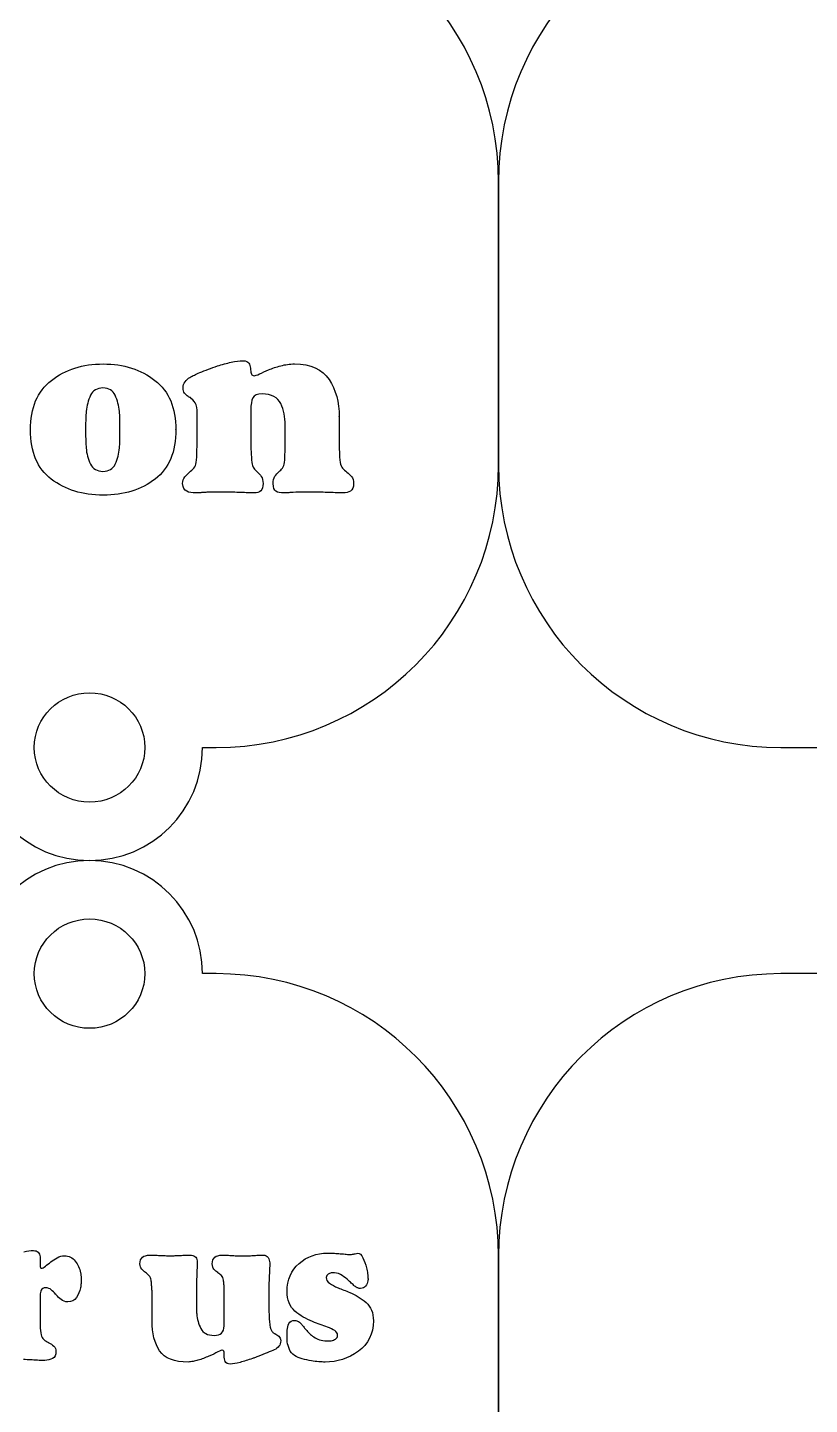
# Model space of a CAD drawing. Extents: x 0 to 771, y 958 to 1701.
# Drawn here: x 123 to 201.4, y 1107.5 to 1245.6 of the extents above; entities that cross this region are included whole.
import ezdxf

# ---------------------------------------------------------------- set-up
doc = ezdxf.new("R2010")
doc.units = 0
doc.layers.add('H0114_Printing', color=7, linetype='CONTINUOUS')

msp = doc.modelspace()

# ---------------------------------------------------------------- linework, layer by layer
at = {"layer": 'H0114_Printing', "color": 1}
for points in [[(170.203596, 1230.131669), (170.203596, 1201.74867)], [(170.203796, 1201.74867), (170.203796, 1230.131669)], [(140.517796, 1173.420671), (141.875796, 1173.420671)], [(198.531595, 1173.420671), (204.262595, 1173.420671)], [(141.875796, 1150.743171), (140.517796, 1150.743171)], [(204.262595, 1150.743171), (198.531595, 1150.743171)], [(170.203596, 1122.415172), (170.203596, 1094.032173)], [(170.203796, 1094.032173), (170.203796, 1122.415172)]]:
    msp.add_lwpolyline(points, dxfattribs=at)
at = {"layer": 'H0114_Printing', "color": 4}
for points in [[(145.336196, 1211.44187), (145.336196, 1211.35787), (145.336196, 1211.27387)], [(139.965197, 1204.10487), (139.965197, 1206.63987), (139.989197, 1206.88187)], [(145.361196, 1207.29487), (145.361196, 1206.61887), (145.361196, 1204.13087)], [(128.788697, 1205.85417), (128.788697, 1204.72217)], [(132.232697, 1204.69817), (132.232697, 1205.30017), (132.232697, 1205.87817)], [(137.845697, 1205.27617), (137.845697, 1205.30017)], [(148.805196, 1204.10687), (148.805196, 1205.74887)], [(154.225196, 1206.61387), (154.225196, 1204.12787)], [(154.225196, 1206.58987), (154.225196, 1206.61387)], [(155.253596, 1122.577472), (155.383596, 1122.577472), (155.473596, 1122.577472)], [(124.213697, 1122.337572), (124.213697, 1121.497572), (124.213697, 1121.447572), (124.213697, 1121.417572)], [(147.253696, 1121.757172), (147.253696, 1121.727172), (147.253696, 1121.697172)], [(142.053696, 1120.757172), (142.053696, 1120.777172), (142.033696, 1120.777172)], [(153.753596, 1120.757472), (153.583596, 1120.757472)], [(157.113596, 1120.177472), (157.113596, 1120.047472)], [(157.113596, 1120.157472), (157.113596, 1120.177472)], [(124.213697, 1118.517572), (124.213697, 1118.387572), (124.213697, 1118.257572), (124.213697, 1118.277572)], [(135.453697, 1115.937172), (135.453697, 1118.317172), (135.453697, 1118.727172)], [(139.913697, 1119.557172), (139.913697, 1117.397172), (139.913697, 1117.007172)], [(142.673696, 1115.437172), (142.693696, 1116.257172), (142.693696, 1118.317172), (142.693696, 1118.727172), (142.693696, 1119.157172)], [(147.173696, 1119.357172), (147.173696, 1117.657172), (147.173696, 1117.067172)], [(147.173696, 1119.337172), (147.173696, 1119.357172)], [(124.213697, 1118.277572), (124.213697, 1116.291572)], [(148.993596, 1114.557472), (148.993596, 1114.767472)], [(125.063697, 1113.740572), (125.093697, 1113.740572)], [(124.693697, 1111.957572), (124.663697, 1111.957572), (124.633697, 1111.957572)], [(142.693696, 1112.457172), (142.693696, 1112.527172), (142.693696, 1112.597172), (142.693696, 1112.637172), (142.693696, 1112.677172)]]:
    msp.add_lwpolyline(points, dxfattribs=at)
at = {"layer": 'H0114_Printing', "color": 1}
for points in [[(129.178797, 1167.940671)], [(141.875796, 1150.743171)], [(129.178797, 1145.263171)]]:
    msp.add_lwpolyline(points, close=True, dxfattribs=at)
for points in [[(170.203796, 1230.131669), (170.203796, 1245.776669), (157.520796, 1258.459669), (141.875796, 1258.459669)], [(198.531595, 1258.459669), (182.886595, 1258.459669), (170.203596, 1245.776669), (170.203596, 1230.131669)], [(141.875796, 1173.420671), (157.520796, 1173.420671), (170.203796, 1186.10367), (170.203796, 1201.74867)], [(170.203596, 1201.74867), (170.203596, 1186.10367), (182.886595, 1173.420671), (198.531595, 1173.420671)], [(123.634797, 1173.420671), (123.634797, 1176.447671), (126.116797, 1178.900671), (129.178797, 1178.900671)], [(129.178797, 1178.900671), (132.240797, 1178.900671), (134.722797, 1176.447671), (134.722797, 1173.420671)], [(117.839797, 1173.420671), (117.839797, 1167.158671), (122.916797, 1162.081671), (129.178797, 1162.081671)], [(129.178797, 1167.940671), (126.116797, 1167.940671), (123.634797, 1170.393671), (123.634797, 1173.420671)], [(134.722797, 1173.420671), (134.722797, 1170.393671), (132.240797, 1167.940671), (129.178797, 1167.940671)], [(129.178797, 1162.081671), (135.440797, 1162.081671), (140.517796, 1167.158671), (140.517796, 1173.420671)], [(129.178797, 1162.082171), (122.916797, 1162.082171), (117.839797, 1157.006171), (117.839797, 1150.743171)], [(140.517796, 1150.743171), (140.517796, 1157.006171), (135.440797, 1162.082171), (129.178797, 1162.082171)], [(123.634797, 1150.743171), (123.634797, 1153.770171), (126.116797, 1156.224171), (129.178797, 1156.224171)], [(129.178797, 1156.224171), (132.240797, 1156.224171), (134.722797, 1153.770171), (134.722797, 1150.743171)], [(129.178797, 1145.263171), (126.116797, 1145.263171), (123.634797, 1147.717171), (123.634797, 1150.743171)], [(134.722797, 1150.743171), (134.722797, 1147.717171), (132.240797, 1145.263171), (129.178797, 1145.263171)], [(170.203796, 1122.415172), (170.203796, 1138.060172), (157.520796, 1150.743171), (141.875796, 1150.743171)], [(198.531595, 1150.743171), (182.886595, 1150.743171), (170.203596, 1138.060172), (170.203596, 1122.415172)]]:
    msp.add_open_spline(points, degree=3, dxfattribs=at)
at = {"layer": 'H0114_Printing', "color": 4}
for points in [[(125.355697, 1210.22617), (126.760697, 1211.32617), (128.491697, 1211.87617), (130.546697, 1211.87617)], [(130.546697, 1211.87617), (132.601697, 1211.87617), (134.332697, 1211.32617), (135.737697, 1210.22617)], [(139.700197, 1210.76787), (139.860197, 1210.84787), (140.037196, 1210.92787), (140.230196, 1211.00887)], [(140.230196, 1211.00887), (140.503196, 1211.12087), (140.792196, 1211.23387), (141.097196, 1211.34587)], [(141.097196, 1211.34587), (141.402196, 1211.45787), (141.707196, 1211.57087), (142.013196, 1211.68287)], [(142.013196, 1211.68287), (142.478196, 1211.82787), (142.936196, 1211.94887), (143.385196, 1212.04387)], [(143.385196, 1212.04387), (143.835196, 1212.14087), (144.229196, 1212.18887), (144.566196, 1212.18887)], [(144.566196, 1212.18887), (144.871196, 1212.18887), (145.068196, 1212.11287), (145.156196, 1211.95987)], [(145.156196, 1211.95987), (145.244196, 1211.80687), (145.304196, 1211.63487), (145.336196, 1211.44187)], [(145.336196, 1211.27387), (145.352196, 1211.11287), (145.381196, 1210.97587), (145.421196, 1210.86387)], [(145.421196, 1210.86387), (145.461196, 1210.75187), (145.554196, 1210.69587), (145.698196, 1210.69587)], [(145.698196, 1210.69587), (145.794196, 1210.69587), (145.971196, 1210.75587), (146.228196, 1210.87587)], [(146.228196, 1210.87587), (146.484196, 1210.99687), (146.790196, 1211.13687), (147.143196, 1211.29787)], [(147.143196, 1211.29787), (147.512196, 1211.44187), (147.918196, 1211.57487), (148.360196, 1211.69487)], [(148.360196, 1211.69487), (148.801196, 1211.81587), (149.263196, 1211.87587), (149.745196, 1211.87587)], [(149.745196, 1211.87587), (151.367196, 1211.87587), (152.519196, 1211.35687), (153.202196, 1210.31887)], [(123.247697, 1205.27617), (123.247697, 1207.47517), (123.950697, 1209.12517), (125.355697, 1210.22617)], [(130.522697, 1209.46717), (129.928697, 1209.46717), (129.514697, 1209.22217), (129.282697, 1208.73217)], [(131.750697, 1208.73217), (131.526697, 1209.22217), (131.116697, 1209.46717), (130.522697, 1209.46717)], [(135.737697, 1210.22617), (137.142697, 1209.12517), (137.845697, 1207.47517), (137.845697, 1205.27617)], [(138.567197, 1209.46487), (138.567197, 1209.70587), (138.632197, 1209.91587), (138.760197, 1210.09287)], [(138.712197, 1208.94587), (138.616197, 1209.06587), (138.567197, 1209.23887), (138.567197, 1209.46487)], [(138.760197, 1210.09287), (138.889197, 1210.26987), (139.050197, 1210.41387), (139.242197, 1210.52687)], [(139.242197, 1210.52687), (139.387197, 1210.60687), (139.539197, 1210.68787), (139.700197, 1210.76787)], [(153.202196, 1210.31887), (153.884196, 1209.28087), (154.225196, 1208.03787), (154.225196, 1206.58987)], [(129.282697, 1208.73217), (129.049697, 1208.24217), (128.900697, 1207.70117), (128.836697, 1207.10717)], [(132.184697, 1207.10717), (132.120697, 1207.70117), (131.975697, 1208.24217), (131.750697, 1208.73217)], [(139.074197, 1208.61987), (138.929197, 1208.71587), (138.809197, 1208.82487), (138.712197, 1208.94587)], [(139.170197, 1208.55887), (139.137197, 1208.58287), (139.106197, 1208.60387), (139.074197, 1208.61987)], [(139.290197, 1208.49887), (139.242197, 1208.51487), (139.202197, 1208.53487), (139.170197, 1208.55887)], [(139.772197, 1207.96787), (139.628197, 1208.19287), (139.467197, 1208.37087), (139.290197, 1208.49887)], [(145.554196, 1208.46587), (145.425196, 1208.20087), (145.361196, 1207.80987), (145.361196, 1207.29487)], [(146.493196, 1208.86487), (145.995196, 1208.86487), (145.682196, 1208.73187), (145.554196, 1208.46587)], [(148.360196, 1207.89887), (148.062196, 1208.54287), (147.440196, 1208.86487), (146.493196, 1208.86487)], [(128.836697, 1207.10717), (128.820697, 1206.88117), (128.808697, 1206.66417), (128.800697, 1206.45617)], [(132.220697, 1206.45617), (132.212697, 1206.66417), (132.200697, 1206.88117), (132.184697, 1207.10717)], [(139.989197, 1206.88187), (139.989197, 1207.38087), (139.917197, 1207.74287), (139.772197, 1207.96787)], [(148.805196, 1205.74887), (148.805196, 1206.53787), (148.657196, 1207.25387), (148.360196, 1207.89887)], [(128.800697, 1206.45617), (128.792697, 1206.24717), (128.788697, 1206.04617), (128.788697, 1205.85417)], [(132.232697, 1205.87817), (132.232697, 1206.05417), (132.228697, 1206.24717), (132.220697, 1206.45617)], [(137.845697, 1205.30017), (137.845697, 1203.06717), (137.150697, 1201.41317), (135.761697, 1200.33717)], [(125.343697, 1200.32517), (123.946697, 1201.39317), (123.247697, 1203.04317), (123.247697, 1205.27617)], [(128.788697, 1204.72217), (128.788697, 1204.51217), (128.792697, 1204.30417), (128.800697, 1204.09517)], [(128.800697, 1204.09517), (128.808697, 1203.88617), (128.820697, 1203.67717), (128.836697, 1203.46917)], [(132.184697, 1203.46917), (132.200697, 1203.67717), (132.212697, 1203.88617), (132.220697, 1204.09517)], [(132.220697, 1204.09517), (132.228697, 1204.30417), (132.232697, 1204.50517), (132.232697, 1204.69817)], [(139.953197, 1203.05487), (139.961197, 1203.40087), (139.965197, 1203.74987), (139.965197, 1204.10487)], [(145.361196, 1204.13087), (145.361196, 1203.75987), (145.369196, 1203.40187), (145.385196, 1203.05587)], [(148.793196, 1203.05587), (148.801196, 1203.40187), (148.805196, 1203.75187), (148.805196, 1204.10687)], [(154.225196, 1204.12787), (154.225196, 1203.75787), (154.229196, 1203.39987), (154.237196, 1203.05387)], [(128.836697, 1203.46917), (128.884697, 1202.87517), (129.029697, 1202.33217), (129.269697, 1201.84317)], [(131.763697, 1201.84317), (131.995697, 1202.33217), (132.136697, 1202.87517), (132.184697, 1203.46917)], [(139.868197, 1202.00387), (139.917197, 1202.35887), (139.945197, 1202.70787), (139.953197, 1203.05487)], [(145.385196, 1203.05587), (145.401196, 1202.70987), (145.425196, 1202.35987), (145.457196, 1202.00587)], [(148.733196, 1202.00587), (148.765196, 1202.35987), (148.785196, 1202.70987), (148.793196, 1203.05587)], [(154.237196, 1203.05387), (154.245196, 1202.70787), (154.273196, 1202.35787), (154.321196, 1202.00387)], [(129.269697, 1201.84317), (129.510697, 1201.35317), (129.928697, 1201.10817), (130.522697, 1201.10817)], [(130.522697, 1201.10817), (131.116697, 1201.10817), (131.530697, 1201.35317), (131.763697, 1201.84317)], [(139.194197, 1201.01487), (139.354197, 1201.14287), (139.503197, 1201.28387), (139.640197, 1201.43687)], [(139.640197, 1201.43687), (139.776197, 1201.58987), (139.852197, 1201.77887), (139.868197, 1202.00387)], [(145.457196, 1202.00587), (145.489196, 1201.76387), (145.557196, 1201.56987), (145.662196, 1201.42587)], [(145.662196, 1201.42587), (145.766196, 1201.28087), (145.882196, 1201.15187), (146.011196, 1201.03887)], [(148.179196, 1201.06287), (148.308196, 1201.17587), (148.424196, 1201.30087), (148.528196, 1201.43787)], [(148.528196, 1201.43787), (148.633196, 1201.57487), (148.701196, 1201.76387), (148.733196, 1202.00587)], [(154.321196, 1202.00387), (154.354196, 1201.76187), (154.434196, 1201.56887), (154.563196, 1201.42487)], [(154.563196, 1201.42487), (154.691196, 1201.27987), (154.835196, 1201.15087), (154.996196, 1201.03887)], [(130.546697, 1198.72417), (128.475697, 1198.72417), (126.740697, 1199.25717), (125.343697, 1200.32517)], [(135.761697, 1200.33717), (134.372697, 1199.26117), (132.634697, 1198.72417), (130.546697, 1198.72417)], [(138.520197, 1199.87987), (138.520197, 1200.15287), (138.592197, 1200.37487), (138.736197, 1200.54387)], [(138.929197, 1199.10887), (138.688197, 1199.22187), (138.552197, 1199.47887), (138.520197, 1199.87987)], [(138.736197, 1200.54387), (138.881197, 1200.71287), (139.033197, 1200.86987), (139.194197, 1201.01487)], [(146.011196, 1201.03887), (146.156196, 1200.91087), (146.288196, 1200.76587), (146.409196, 1200.60487)], [(146.589196, 1199.87987), (146.589196, 1199.54287), (146.509196, 1199.30187), (146.349196, 1199.15687)], [(146.409196, 1200.60487), (146.529196, 1200.44387), (146.589196, 1200.20187), (146.589196, 1199.87987)], [(147.601196, 1199.87987), (147.601196, 1200.20187), (147.661196, 1200.44687), (147.782196, 1200.61687)], [(147.878196, 1199.10887), (147.693196, 1199.22187), (147.601196, 1199.47887), (147.601196, 1199.87987)], [(147.782196, 1200.61687), (147.902196, 1200.78487), (148.035196, 1200.93487), (148.179196, 1201.06287)], [(154.996196, 1201.03887), (155.157196, 1200.89387), (155.309196, 1200.74087), (155.454196, 1200.57887)], [(155.671196, 1199.87987), (155.655196, 1199.50987), (155.550196, 1199.26187), (155.358196, 1199.13287)], [(155.454196, 1200.57887), (155.598196, 1200.41787), (155.671196, 1200.18487), (155.671196, 1199.87987)], [(139.820197, 1198.93987), (139.467197, 1198.93987), (139.170197, 1198.99687), (138.929197, 1199.10887)], [(140.158196, 1198.95287), (140.045196, 1198.94487), (139.932197, 1198.93987), (139.820197, 1198.93987)], [(140.519196, 1198.98887), (140.390196, 1198.97287), (140.270196, 1198.96087), (140.158196, 1198.95287)], [(140.856196, 1199.00087), (140.743196, 1198.99287), (140.631196, 1198.98887), (140.519196, 1198.98887)], [(141.217196, 1199.01287), (141.089196, 1199.01287), (140.968196, 1199.00887), (140.856196, 1199.00087)], [(141.904196, 1199.02487), (141.671196, 1199.01687), (141.442196, 1199.01287), (141.217196, 1199.01287)], [(142.591196, 1199.03687), (142.365196, 1199.03687), (142.137196, 1199.03287), (141.904196, 1199.02487)], [(143.362196, 1199.02487), (143.104196, 1199.03287), (142.847196, 1199.03687), (142.591196, 1199.03687)], [(144.132196, 1198.98887), (143.875196, 1199.00487), (143.618196, 1199.01687), (143.362196, 1199.02487)], [(144.903196, 1198.96487), (144.646196, 1198.98087), (144.389196, 1198.98887), (144.132196, 1198.98887)], [(145.674196, 1198.93987), (145.417196, 1198.93987), (145.159196, 1198.94887), (144.903196, 1198.96487)], [(146.349196, 1199.15687), (146.187196, 1199.01287), (145.963196, 1198.93987), (145.674196, 1198.93987)], [(148.661196, 1198.93987), (148.323196, 1198.93987), (148.062196, 1198.99687), (147.878196, 1199.10887)], [(148.998196, 1198.95287), (148.886196, 1198.94487), (148.773196, 1198.93987), (148.661196, 1198.93987)], [(149.360196, 1198.98887), (149.231196, 1198.97287), (149.110196, 1198.96087), (148.998196, 1198.95287)], [(150.383196, 1199.02487), (150.038196, 1199.01687), (149.697196, 1199.00487), (149.360196, 1198.98887)], [(151.407196, 1199.03687), (151.070196, 1199.03687), (150.728196, 1199.03287), (150.383196, 1199.02487)], [(152.214196, 1199.02487), (151.949196, 1199.03287), (151.680196, 1199.03687), (151.407196, 1199.03687)], [(152.997196, 1198.98887), (152.739196, 1199.00487), (152.479196, 1199.01687), (152.214196, 1199.02487)], [(153.804196, 1198.96487), (153.539196, 1198.98087), (153.270196, 1198.98887), (152.997196, 1198.98887)], [(154.587196, 1198.93987), (154.330196, 1198.93987), (154.069196, 1198.94887), (153.804196, 1198.96487)], [(155.358196, 1199.13287), (155.165196, 1199.00487), (154.908196, 1198.93987), (154.587196, 1198.93987)], [(122.573697, 1122.857572), (122.946697, 1122.937572), (123.273697, 1122.977572), (123.553697, 1122.977572)], [(123.553697, 1122.977572), (123.740697, 1122.977572), (123.896697, 1122.920572), (124.023697, 1122.807572)], [(124.023697, 1122.807572), (124.150697, 1122.694572), (124.213697, 1122.537572), (124.213697, 1122.337572)], [(125.933697, 1122.257572), (126.160697, 1122.390572), (126.400697, 1122.457572), (126.653697, 1122.457572)], [(126.653697, 1122.457572), (127.120697, 1122.457572), (127.486697, 1122.280572), (127.753697, 1121.927572)], [(134.493697, 1122.307172), (134.666697, 1122.447172), (134.900697, 1122.517172), (135.193697, 1122.517172)], [(135.193697, 1122.517172), (135.366697, 1122.517172), (135.539697, 1122.514172), (135.713697, 1122.507172)], [(135.713697, 1122.507172), (135.886697, 1122.501172), (136.059697, 1122.497172), (136.233697, 1122.497172)], [(136.233697, 1122.497172), (136.406697, 1122.484172), (136.579697, 1122.474172), (136.753697, 1122.467172)], [(136.753697, 1122.467172), (136.926697, 1122.461172), (137.099697, 1122.457172), (137.273697, 1122.457172)], [(137.273697, 1122.457172), (137.446697, 1122.457172), (137.616697, 1122.461172), (137.783697, 1122.467172)], [(137.783697, 1122.467172), (137.949697, 1122.474172), (138.119697, 1122.484172), (138.293697, 1122.497172)], [(138.293697, 1122.497172), (138.453697, 1122.497172), (138.616697, 1122.501172), (138.783697, 1122.507172)], [(138.783697, 1122.507172), (138.949697, 1122.514172), (139.119697, 1122.517172), (139.293697, 1122.517172)], [(139.293697, 1122.517172), (139.466697, 1122.517172), (139.619697, 1122.470172), (139.753697, 1122.377172)], [(141.753696, 1122.307172), (141.926696, 1122.447172), (142.159696, 1122.517172), (142.453696, 1122.517172)], [(142.453696, 1122.517172), (142.626696, 1122.517172), (142.799696, 1122.514172), (142.973696, 1122.507172)], [(142.973696, 1122.507172), (143.146696, 1122.501172), (143.326696, 1122.490172), (143.513696, 1122.477172)], [(143.513696, 1122.477172), (143.686696, 1122.464172), (143.860696, 1122.454172), (144.033696, 1122.447172)], [(145.073696, 1122.447172), (145.246696, 1122.454172), (145.420696, 1122.464172), (145.593696, 1122.477172)], [(145.593696, 1122.477172), (145.753696, 1122.490172), (145.920696, 1122.501172), (146.093696, 1122.507172)], [(146.093696, 1122.507172), (146.266696, 1122.514172), (146.440696, 1122.517172), (146.613696, 1122.517172)], [(146.613696, 1122.517172), (146.826696, 1122.517172), (146.983696, 1122.437172), (147.083696, 1122.277172)], [(150.193596, 1121.677472), (150.993596, 1122.370472), (151.953596, 1122.717472), (153.073596, 1122.717472)], [(153.073596, 1122.717472), (153.259596, 1122.717472), (153.443596, 1122.714472), (153.623596, 1122.707472)], [(153.623596, 1122.707472), (153.803596, 1122.700472), (153.986596, 1122.690472), (154.173596, 1122.677472)], [(154.173596, 1122.677472), (154.280596, 1122.663472), (154.386596, 1122.654472), (154.493596, 1122.647472)], [(154.493596, 1122.647472), (154.599596, 1122.640472), (154.706596, 1122.630472), (154.813596, 1122.617472)], [(154.813596, 1122.617472), (154.893596, 1122.603472), (154.969596, 1122.594472), (155.043596, 1122.587472)], [(155.043596, 1122.587472), (155.116596, 1122.580472), (155.186596, 1122.577472), (155.253596, 1122.577472)], [(155.473596, 1122.577472), (155.513596, 1122.590472), (155.573596, 1122.607472), (155.653596, 1122.627472)], [(155.653596, 1122.627472), (155.733596, 1122.647472), (155.880596, 1122.677472), (156.093596, 1122.717472)], [(156.093596, 1122.717472), (156.280596, 1122.717472), (156.446596, 1122.563472), (156.593596, 1122.257472)], [(124.213697, 1121.417572), (124.213697, 1121.363572), (124.223697, 1121.317572), (124.243697, 1121.277572)], [(124.243697, 1121.277572), (124.263697, 1121.237572), (124.299697, 1121.210572), (124.353697, 1121.197572)], [(124.353697, 1121.197572), (124.460697, 1121.197572), (124.593697, 1121.263572), (124.753697, 1121.397572)], [(124.753697, 1121.397572), (124.913697, 1121.530572), (125.093697, 1121.677572), (125.293697, 1121.837572)], [(125.293697, 1121.837572), (125.493697, 1121.984572), (125.706697, 1122.123572), (125.933697, 1122.257572)], [(127.753697, 1121.927572), (128.020697, 1121.573572), (128.193697, 1121.183572), (128.273697, 1120.757572)], [(134.233697, 1121.637172), (134.233697, 1121.944172), (134.319697, 1122.167172), (134.493697, 1122.307172)], [(134.413697, 1121.127172), (134.293697, 1121.254172), (134.233697, 1121.424172), (134.233697, 1121.637172)], [(134.793697, 1120.777172), (134.659697, 1120.884172), (134.533697, 1121.001172), (134.413697, 1121.127172)], [(139.753697, 1122.377172), (139.886697, 1122.284172), (139.960697, 1122.144172), (139.973697, 1121.957172)], [(139.963697, 1121.357172), (139.956697, 1121.157172), (139.953697, 1120.957172), (139.953697, 1120.757172)], [(139.973697, 1121.957172), (139.973697, 1121.757172), (139.969697, 1121.557172), (139.963697, 1121.357172)], [(141.493696, 1121.637172), (141.493696, 1121.944172), (141.579696, 1122.167172), (141.753696, 1122.307172)], [(141.663696, 1121.097172), (141.549696, 1121.217172), (141.493696, 1121.397172), (141.493696, 1121.637172)], [(142.033696, 1120.777172), (141.900696, 1120.870172), (141.776696, 1120.977172), (141.663696, 1121.097172)], [(144.033696, 1122.447172), (144.206696, 1122.440172), (144.380696, 1122.437172), (144.553696, 1122.437172)], [(144.553696, 1122.437172), (144.726696, 1122.437172), (144.900696, 1122.440172), (145.073696, 1122.447172)], [(147.083696, 1122.277172), (147.183696, 1122.117172), (147.239696, 1121.944172), (147.253696, 1121.757172)], [(147.243696, 1121.107172), (147.236696, 1120.914172), (147.226696, 1120.717172), (147.213696, 1120.517172)], [(147.253696, 1121.697172), (147.253696, 1121.497172), (147.249696, 1121.300172), (147.243696, 1121.107172)], [(148.993596, 1118.877472), (148.993596, 1120.050472), (149.393596, 1120.984472), (150.193596, 1121.677472)], [(156.593596, 1122.257472), (156.739596, 1121.950472), (156.860596, 1121.617472), (156.953596, 1121.257472)], [(156.953596, 1121.257472), (157.006596, 1121.057472), (157.046596, 1120.860472), (157.073596, 1120.667472)], [(128.273697, 1120.757572), (128.299697, 1120.637572), (128.319697, 1120.520572), (128.333697, 1120.407572)], [(128.333697, 1120.407572), (128.346697, 1120.293572), (128.353697, 1120.183572), (128.353697, 1120.077572)], [(128.353697, 1120.077572), (128.353697, 1119.957572), (128.346697, 1119.823572), (128.333697, 1119.677572)], [(135.163697, 1120.457172), (135.049697, 1120.577172), (134.926697, 1120.684172), (134.793697, 1120.777172)], [(135.353697, 1119.997172), (135.340697, 1120.184172), (135.276697, 1120.337172), (135.163697, 1120.457172)], [(135.403697, 1119.577172), (135.396697, 1119.724172), (135.380697, 1119.864172), (135.353697, 1119.997172)], [(139.923697, 1120.157172), (139.916697, 1119.957172), (139.913697, 1119.757172), (139.913697, 1119.557172)], [(139.953697, 1120.757172), (139.940697, 1120.557172), (139.929697, 1120.357172), (139.923697, 1120.157172)], [(142.413696, 1120.467172), (142.306696, 1120.580172), (142.186696, 1120.677172), (142.053696, 1120.757172)], [(142.613696, 1119.997172), (142.586696, 1120.197172), (142.519696, 1120.354172), (142.413696, 1120.467172)], [(142.663696, 1119.577172), (142.656696, 1119.724172), (142.639696, 1119.864172), (142.613696, 1119.997172)], [(147.183696, 1119.927172), (147.176696, 1119.734172), (147.173696, 1119.537172), (147.173696, 1119.337172)], [(147.213696, 1120.517172), (147.199696, 1120.317172), (147.190696, 1120.120172), (147.183696, 1119.927172)], [(153.113596, 1120.597472), (153.019596, 1120.530472), (152.953596, 1120.424472), (152.913596, 1120.277472)], [(152.913596, 1120.277472), (152.913596, 1120.050472), (153.026596, 1119.857472), (153.253596, 1119.697472)], [(153.413596, 1120.737472), (153.306596, 1120.710472), (153.206596, 1120.663472), (153.113596, 1120.597472)], [(153.253596, 1119.697472), (153.480596, 1119.537472), (153.766596, 1119.384472), (154.113596, 1119.237472)], [(153.583596, 1120.757472), (153.523596, 1120.757472), (153.466596, 1120.750472), (153.413596, 1120.737472)], [(154.533596, 1120.477472), (154.306596, 1120.637472), (154.046596, 1120.730472), (153.753596, 1120.757472)], [(155.153596, 1119.977472), (154.966596, 1120.150472), (154.759596, 1120.317472), (154.533596, 1120.477472)], [(155.523596, 1119.637472), (155.409596, 1119.743472), (155.286596, 1119.857472), (155.153596, 1119.977472)], [(157.093596, 1119.937472), (157.066596, 1119.750472), (156.993596, 1119.577472), (156.873596, 1119.417472)], [(157.073596, 1120.667472), (157.099596, 1120.473472), (157.113596, 1120.303472), (157.113596, 1120.157472)], [(157.113596, 1120.047472), (157.113596, 1120.013472), (157.106596, 1119.977472), (157.093596, 1119.937472)], [(124.333697, 1119.017572), (124.266697, 1118.870572), (124.226697, 1118.703572), (124.213697, 1118.517572)], [(124.773697, 1119.237572), (124.546697, 1119.237572), (124.400697, 1119.163572), (124.333697, 1119.017572)], [(125.333697, 1119.047572), (125.186697, 1119.173572), (125.000697, 1119.237572), (124.773697, 1119.237572)], [(125.773697, 1118.617572), (125.626697, 1118.777572), (125.480697, 1118.920572), (125.333697, 1119.047572)], [(125.803697, 1118.577572), (125.796697, 1118.590572), (125.786697, 1118.603572), (125.773697, 1118.617572)], [(125.833697, 1118.537572), (125.819697, 1118.550572), (125.810697, 1118.563572), (125.803697, 1118.577572)], [(126.333697, 1118.057572), (126.160697, 1118.203572), (125.993697, 1118.363572), (125.833697, 1118.537572)], [(128.273697, 1119.237572), (128.193697, 1118.890572), (128.056697, 1118.570572), (127.863697, 1118.277572)], [(128.333697, 1119.677572), (128.319697, 1119.530572), (128.299697, 1119.383572), (128.273697, 1119.237572)], [(135.433697, 1119.157172), (135.420697, 1119.290172), (135.409697, 1119.430172), (135.403697, 1119.577172)], [(135.453697, 1118.727172), (135.453697, 1118.867172), (135.446697, 1119.010172), (135.433697, 1119.157172)], [(142.693696, 1119.157172), (142.679696, 1119.290172), (142.670696, 1119.430172), (142.663696, 1119.577172)], [(149.783596, 1116.907472), (149.256596, 1117.353472), (148.993596, 1118.010472), (148.993596, 1118.877472)], [(154.113596, 1119.237472), (154.286596, 1119.170472), (154.473596, 1119.097472), (154.673596, 1119.017472)], [(154.673596, 1119.017472), (154.873596, 1118.937472), (155.079596, 1118.857472), (155.293596, 1118.777472)], [(155.293596, 1118.777472), (155.880596, 1118.524472), (156.420596, 1118.187472), (156.913596, 1117.767472)], [(155.853596, 1119.357472), (155.746596, 1119.437472), (155.636596, 1119.530472), (155.523596, 1119.637472)], [(156.103596, 1119.227472), (156.016596, 1119.260472), (155.933596, 1119.303472), (155.853596, 1119.357472)], [(156.353596, 1119.177472), (156.273596, 1119.177472), (156.190596, 1119.194472), (156.103596, 1119.227472)], [(156.873596, 1119.417472), (156.753596, 1119.257472), (156.579596, 1119.177472), (156.353596, 1119.177472)], [(127.013697, 1117.837572), (126.733697, 1117.837572), (126.506697, 1117.910572), (126.333697, 1118.057572)], [(127.863697, 1118.277572), (127.670697, 1117.984572), (127.386697, 1117.837572), (127.013697, 1117.837572)], [(139.913697, 1117.007172), (139.913697, 1116.880172), (139.920697, 1116.757172), (139.933697, 1116.637172)], [(147.173696, 1117.067172), (147.173696, 1116.874172), (147.179696, 1116.684172), (147.193696, 1116.497172)], [(156.913596, 1117.767472), (157.406596, 1117.347472), (157.653596, 1116.737472), (157.653596, 1115.937472)], [(124.213697, 1116.291572), (124.213697, 1115.983572), (124.216697, 1115.685572), (124.223697, 1115.397572)], [(136.213697, 1112.917172), (135.706697, 1113.664172), (135.453697, 1114.670172), (135.453697, 1115.937172)], [(139.933697, 1116.637172), (139.973697, 1116.104172), (140.110696, 1115.610172), (140.343696, 1115.157172)], [(147.193696, 1116.497172), (147.193696, 1116.297172), (147.203696, 1116.100172), (147.223696, 1115.907172)], [(147.223696, 1115.907172), (147.243696, 1115.714172), (147.266696, 1115.524172), (147.293696, 1115.337172)], [(149.013596, 1114.997472), (149.026596, 1115.237472), (149.083596, 1115.460472), (149.183596, 1115.667472)], [(149.183596, 1115.667472), (149.283596, 1115.873472), (149.473596, 1115.977472), (149.753596, 1115.977472)], [(149.753596, 1115.977472), (149.900596, 1115.977472), (150.030596, 1115.937472), (150.143596, 1115.857472)], [(151.533596, 1115.857472), (150.893596, 1116.110472), (150.309596, 1116.460472), (149.783596, 1116.907472)], [(150.143596, 1115.857472), (150.256596, 1115.777472), (150.366596, 1115.677472), (150.473596, 1115.557472)], [(150.473596, 1115.557472), (150.539596, 1115.477472), (150.613596, 1115.384472), (150.693596, 1115.277472)], [(152.323596, 1115.547472), (152.063596, 1115.634472), (151.800596, 1115.737472), (151.533596, 1115.857472)], [(157.653596, 1115.937472), (157.653596, 1114.617472), (157.150596, 1113.597472), (156.143596, 1112.877472)], [(124.223697, 1115.397572), (124.230697, 1115.109572), (124.260697, 1114.818572), (124.313697, 1114.524572)], [(124.313697, 1114.524572), (124.353697, 1114.323572), (124.446697, 1114.165572), (124.593697, 1114.051572)], [(140.343696, 1115.157172), (140.576696, 1114.704172), (141.019696, 1114.477172), (141.673696, 1114.477172)], [(141.673696, 1114.477172), (142.019696, 1114.477172), (142.269696, 1114.554172), (142.423696, 1114.707172)], [(142.423696, 1114.707172), (142.576696, 1114.860172), (142.659696, 1115.104172), (142.673696, 1115.437172)], [(147.293696, 1115.337172), (147.293696, 1115.310172), (147.296696, 1115.284172), (147.303696, 1115.257172)], [(147.303696, 1115.257172), (147.309696, 1115.231172), (147.319696, 1115.204172), (147.333696, 1115.177172)], [(147.333696, 1115.177172), (147.360696, 1115.084172), (147.406696, 1114.990172), (147.473696, 1114.897172)], [(147.473696, 1114.897172), (147.539696, 1114.804172), (147.613696, 1114.731172), (147.693696, 1114.677172)], [(147.693696, 1114.677172), (147.706696, 1114.677172), (147.716696, 1114.674172), (147.723696, 1114.667172)], [(147.723696, 1114.667172), (147.730696, 1114.660172), (147.739696, 1114.657172), (147.753696, 1114.657172)], [(147.753696, 1114.657172), (147.900696, 1114.577172), (148.036696, 1114.487172), (148.163696, 1114.387172)], [(148.163696, 1114.387172), (148.289696, 1114.287172), (148.353696, 1114.137172), (148.353696, 1113.937172)], [(148.993596, 1114.767472), (148.993596, 1114.840472), (148.999596, 1114.917472), (149.013596, 1114.997472)], [(149.003596, 1114.217472), (148.996596, 1114.337472), (148.993596, 1114.450472), (148.993596, 1114.557472)], [(149.013596, 1113.837472), (149.013596, 1113.970472), (149.009596, 1114.097472), (149.003596, 1114.217472)], [(150.693596, 1115.277472), (150.773596, 1115.170472), (150.866596, 1115.063472), (150.973596, 1114.957472)], [(150.973596, 1114.957472), (151.186596, 1114.690472), (151.463596, 1114.450472), (151.803596, 1114.237472)], [(151.803596, 1114.237472), (152.143596, 1114.024472), (152.606596, 1113.917472), (153.193596, 1113.917472)], [(153.033596, 1115.297472), (152.820596, 1115.377472), (152.583596, 1115.460472), (152.323596, 1115.547472)], [(153.773596, 1114.947472), (153.586596, 1115.073472), (153.340596, 1115.190472), (153.033596, 1115.297472)], [(154.053596, 1114.497472), (154.053596, 1114.670472), (153.960596, 1114.820472), (153.773596, 1114.947472)], [(153.863596, 1114.107472), (153.989596, 1114.194472), (154.053596, 1114.323472), (154.053596, 1114.497472)], [(124.593697, 1114.051572), (124.740697, 1113.938572), (124.893697, 1113.840572), (125.053697, 1113.760572)], [(125.053697, 1113.760572), (125.053697, 1113.747572), (125.056697, 1113.740572), (125.063697, 1113.740572)], [(125.093697, 1113.740572), (125.279697, 1113.633572), (125.446697, 1113.520572), (125.593697, 1113.399572)], [(125.813697, 1112.837572), (125.813697, 1112.504572), (125.696697, 1112.277572), (125.463697, 1112.157572)], [(125.593697, 1113.399572), (125.740697, 1113.278572), (125.813697, 1113.091572), (125.813697, 1112.837572)], [(139.073697, 1111.797172), (137.673697, 1111.797172), (136.719697, 1112.170172), (136.213697, 1112.917172)], [(142.053696, 1112.807172), (141.799696, 1112.680172), (141.499696, 1112.537172), (141.153696, 1112.377172)], [(142.493696, 1112.997172), (142.453696, 1112.997172), (142.306696, 1112.934172), (142.053696, 1112.807172)], [(142.653696, 1112.897172), (142.626696, 1112.964172), (142.573696, 1112.997172), (142.493696, 1112.997172)], [(142.693696, 1112.677172), (142.693696, 1112.757172), (142.679696, 1112.830172), (142.653696, 1112.897172)], [(147.713696, 1113.017172), (147.526696, 1112.937172), (147.289696, 1112.840172), (147.003696, 1112.727172)], [(148.183696, 1113.387172), (148.069696, 1113.234172), (147.913696, 1113.110172), (147.713696, 1113.017172)], [(148.353696, 1113.937172), (148.353696, 1113.724172), (148.296696, 1113.540172), (148.183696, 1113.387172)], [(149.223596, 1113.057472), (149.123596, 1113.310472), (149.053596, 1113.570472), (149.013596, 1113.837472)], [(149.733596, 1112.457472), (149.493596, 1112.603472), (149.323596, 1112.803472), (149.223596, 1113.057472)], [(156.143596, 1112.877472), (155.136596, 1112.157472), (154.026596, 1111.797472), (152.813596, 1111.797472)], [(153.193596, 1113.917472), (153.233596, 1113.917472), (153.273596, 1113.920472), (153.313596, 1113.927472)], [(153.313596, 1113.927472), (153.353596, 1113.933472), (153.393596, 1113.937472), (153.433596, 1113.937472)], [(153.433596, 1113.937472), (153.593596, 1113.964472), (153.736596, 1114.020472), (153.863596, 1114.107472)], [(123.253697, 1112.017572), (123.026697, 1112.030572), (122.796697, 1112.040572), (122.563697, 1112.047572)], [(123.943697, 1111.977572), (123.710697, 1111.990572), (123.480697, 1112.004572), (123.253697, 1112.017572)], [(124.633697, 1111.957572), (124.406697, 1111.957572), (124.176697, 1111.964572), (123.943697, 1111.977572)], [(125.463697, 1112.157572), (125.230697, 1112.037572), (124.973697, 1111.970572), (124.693697, 1111.957572)], [(139.563697, 1111.867172), (139.396697, 1111.834172), (139.233697, 1111.811172), (139.073697, 1111.797172)], [(140.053696, 1111.997172), (139.893697, 1111.944172), (139.730697, 1111.900172), (139.563697, 1111.867172)], [(140.613696, 1112.167172), (140.426696, 1112.094172), (140.239696, 1112.037172), (140.053696, 1111.997172)], [(141.153696, 1112.377172), (140.980696, 1112.310172), (140.799696, 1112.240172), (140.613696, 1112.167172)], [(142.793696, 1111.857172), (142.726696, 1112.031172), (142.693696, 1112.231172), (142.693696, 1112.457172)], [(143.333696, 1111.597172), (143.039696, 1111.597172), (142.860696, 1111.684172), (142.793696, 1111.857172)], [(144.283696, 1111.767172), (143.889696, 1111.654172), (143.573696, 1111.597172), (143.333696, 1111.597172)], [(145.513696, 1112.157172), (145.086696, 1112.011172), (144.676696, 1111.880172), (144.283696, 1111.767172)], [(145.813696, 1112.257172), (145.719696, 1112.217172), (145.619696, 1112.184172), (145.513696, 1112.157172)], [(146.073696, 1112.357172), (145.993696, 1112.330172), (145.906696, 1112.297172), (145.813696, 1112.257172)], [(147.003696, 1112.727172), (146.716696, 1112.614172), (146.406696, 1112.490172), (146.073696, 1112.357172)], [(150.523596, 1112.117472), (150.223596, 1112.197472), (149.960596, 1112.310472), (149.733596, 1112.457472)], [(151.433596, 1111.917472), (151.126596, 1111.970472), (150.823596, 1112.037472), (150.523596, 1112.117472)], [(152.163596, 1111.827472), (151.929596, 1111.847472), (151.686596, 1111.877472), (151.433596, 1111.917472)], [(152.813596, 1111.797472), (152.613596, 1111.797472), (152.396596, 1111.807472), (152.163596, 1111.827472)]]:
    msp.add_open_spline(points, degree=3, dxfattribs=at)

doc.saveas('drawing.dxf')
